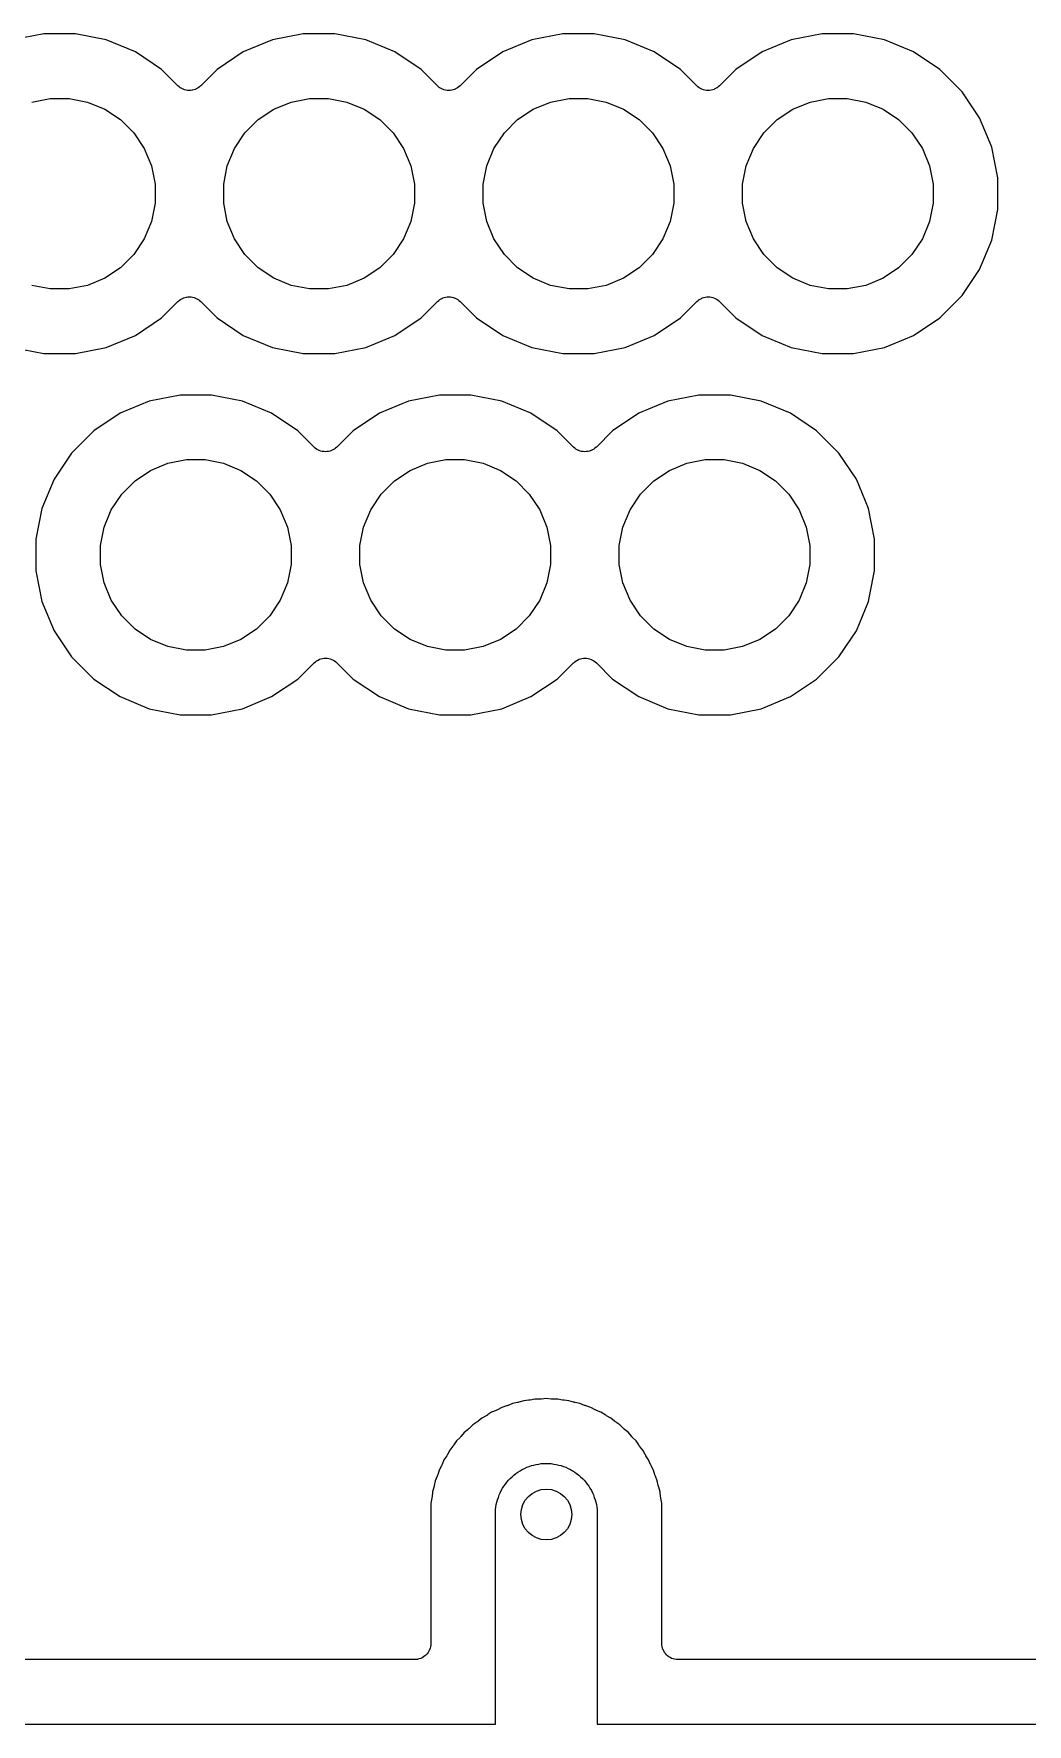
# Model space of a CAD drawing. Extents: x 1.79 to 9.66, y -5.89 to -1.5.
# Drawn here: x 2.684 to 2.991, y -3.764 to -3.24 of the extents above; entities that cross this region are included whole.
import ezdxf

# ---------------------------------------------------------------- set-up
doc = ezdxf.new("R2010")
doc.units = 0
doc.header["$MEASUREMENT"] = 0
doc.layers.add('BLACK', color=7, linetype='CONTINUOUS')

msp = doc.modelspace()

# ---------------------------------------------------------------- linework, layer by layer
at = {"layer": 'BLACK', "linetype": 'CONTINUOUS'}
for p, q in [((2.68696, -3.24013), (2.6774, -3.24203)), ((2.69672, -3.24013), (2.68696, -3.24013)), ((2.70629, -3.24203), (2.69672, -3.24013)), ((2.76728, -3.24013), (2.75771, -3.24203)), ((2.77704, -3.24013), (2.76728, -3.24013)), ((2.7866, -3.24203), (2.77704, -3.24013)), ((2.84759, -3.24013), (2.83803, -3.24203)), ((2.85735, -3.24013), (2.84759, -3.24013)), ((2.86692, -3.24203), (2.85735, -3.24013)), ((2.92791, -3.24013), (2.91834, -3.24203)), ((2.93767, -3.24013), (2.92791, -3.24013)), ((2.94723, -3.24203), (2.93767, -3.24013)), ((2.7153, -3.24576), (2.70629, -3.24203)), ((2.72341, -3.25118), (2.7153, -3.24576)), ((2.7487, -3.24576), (2.74059, -3.25118)), ((2.75771, -3.24203), (2.7487, -3.24576)), ((2.79562, -3.24576), (2.7866, -3.24203)), ((2.80373, -3.25118), (2.79562, -3.24576)), ((2.82901, -3.24576), (2.8209, -3.25118)), ((2.83803, -3.24203), (2.82901, -3.24576)), ((2.87593, -3.24576), (2.86692, -3.24203)), ((2.88404, -3.25118), (2.87593, -3.24576)), ((2.90933, -3.24576), (2.90122, -3.25118)), ((2.91834, -3.24203), (2.90933, -3.24576)), ((2.95625, -3.24576), (2.94723, -3.24203)), ((2.96436, -3.25118), (2.95625, -3.24576)), ((2.72846, -3.25623), (2.72341, -3.25118)), ((2.74059, -3.25118), (2.73554, -3.25623)), ((2.80878, -3.25623), (2.80373, -3.25118)), ((2.8209, -3.25118), (2.81585, -3.25623)), ((2.88909, -3.25623), (2.88404, -3.25118)), ((2.90122, -3.25118), (2.89617, -3.25623)), ((2.97126, -3.25808), (2.96436, -3.25118)), ((2.72883, -3.25653), (2.72846, -3.25623)), ((2.72919, -3.25683), (2.72883, -3.25653)), ((2.72921, -3.25684), (2.72919, -3.25683)), ((2.72922, -3.25685), (2.72921, -3.25684)), ((2.72963, -3.25707), (2.72922, -3.25685)), ((2.73005, -3.2573), (2.72963, -3.25707)), ((2.73472, -3.25689), (2.7343, -3.25711)), ((2.73474, -3.25688), (2.73472, -3.25689)), ((2.73475, -3.25687), (2.73474, -3.25688)), ((2.73512, -3.25658), (2.73475, -3.25687)), ((2.73549, -3.25628), (2.73512, -3.25658)), ((2.73551, -3.25626), (2.73549, -3.25628)), ((2.73554, -3.25623), (2.73551, -3.25626)), ((2.73551, -3.25626), (2.73551, -3.25626)), ((2.73551, -3.25626), (2.73551, -3.25626)), ((2.80914, -3.25653), (2.80878, -3.25623)), ((2.8095, -3.25683), (2.80914, -3.25653)), ((2.80952, -3.25684), (2.8095, -3.25683)), ((2.80953, -3.25685), (2.80952, -3.25684)), ((2.80995, -3.25707), (2.80953, -3.25685)), ((2.81036, -3.2573), (2.80995, -3.25707)), ((2.81504, -3.25689), (2.81462, -3.25711)), ((2.81505, -3.25688), (2.81504, -3.25689)), ((2.81507, -3.25687), (2.81505, -3.25688)), ((2.81543, -3.25658), (2.81507, -3.25687)), ((2.8158, -3.25628), (2.81543, -3.25658)), ((2.81583, -3.25626), (2.8158, -3.25628)), ((2.81585, -3.25623), (2.81583, -3.25626)), ((2.81583, -3.25626), (2.81583, -3.25626)), ((2.81583, -3.25626), (2.81583, -3.25626)), ((2.88946, -3.25653), (2.88909, -3.25623)), ((2.88982, -3.25683), (2.88946, -3.25653)), ((2.88983, -3.25684), (2.88982, -3.25683)), ((2.88985, -3.25685), (2.88983, -3.25684)), ((2.89026, -3.25707), (2.88985, -3.25685)), ((2.89068, -3.2573), (2.89026, -3.25707)), ((2.89535, -3.25689), (2.89493, -3.25711)), ((2.89537, -3.25688), (2.89535, -3.25689)), ((2.89538, -3.25687), (2.89537, -3.25688)), ((2.89575, -3.25658), (2.89538, -3.25687)), ((2.89612, -3.25628), (2.89575, -3.25658)), ((2.89614, -3.25626), (2.89612, -3.25628)), ((2.89617, -3.25623), (2.89614, -3.25626)), ((2.89614, -3.25626), (2.89614, -3.25626)), ((2.89614, -3.25626), (2.89614, -3.25626)), ((2.68323, -3.26126), (2.68893, -3.26013)), ((2.68893, -3.26013), (2.69475, -3.26013)), ((2.69475, -3.26013), (2.70046, -3.26126)), ((2.70046, -3.26126), (2.70583, -3.26349)), ((2.73006, -3.25731), (2.73005, -3.2573)), ((2.73008, -3.25731), (2.73006, -3.25731)), ((2.73053, -3.25745), (2.73008, -3.25731)), ((2.73098, -3.25759), (2.73053, -3.25745)), ((2.73099, -3.25759), (2.73098, -3.25759)), ((2.73101, -3.2576), (2.73099, -3.25759)), ((2.73148, -3.25765), (2.73101, -3.2576)), ((2.73195, -3.2577), (2.73148, -3.25765)), ((2.73197, -3.2577), (2.73195, -3.2577)), ((2.73198, -3.2577), (2.73197, -3.2577)), ((2.73245, -3.25765), (2.73198, -3.2577)), ((2.73292, -3.25761), (2.73245, -3.25765)), ((2.73294, -3.25761), (2.73292, -3.25761)), ((2.73295, -3.25761), (2.73294, -3.25761)), ((2.7334, -3.25747), (2.73295, -3.25761)), ((2.73386, -3.25734), (2.7334, -3.25747)), ((2.73387, -3.25733), (2.73386, -3.25734)), ((2.73389, -3.25733), (2.73387, -3.25733)), ((2.7343, -3.25711), (2.73389, -3.25733)), ((2.75817, -3.26349), (2.76354, -3.26126)), ((2.76354, -3.26126), (2.76925, -3.26013)), ((2.76925, -3.26013), (2.77507, -3.26013)), ((2.77507, -3.26013), (2.78077, -3.26126)), ((2.78077, -3.26126), (2.78614, -3.26349)), ((2.81038, -3.25731), (2.81036, -3.2573)), ((2.81039, -3.25731), (2.81038, -3.25731)), ((2.81084, -3.25745), (2.81039, -3.25731)), ((2.81129, -3.25759), (2.81084, -3.25745)), ((2.81131, -3.25759), (2.81129, -3.25759)), ((2.81133, -3.2576), (2.81131, -3.25759)), ((2.81179, -3.25765), (2.81133, -3.2576)), ((2.81226, -3.2577), (2.81179, -3.25765)), ((2.81228, -3.2577), (2.81226, -3.2577)), ((2.8123, -3.2577), (2.81228, -3.2577)), ((2.81276, -3.25765), (2.8123, -3.2577)), ((2.81323, -3.25761), (2.81276, -3.25765)), ((2.81325, -3.25761), (2.81323, -3.25761)), ((2.81327, -3.25761), (2.81325, -3.25761)), ((2.81372, -3.25747), (2.81327, -3.25761)), ((2.81417, -3.25734), (2.81372, -3.25747)), ((2.81419, -3.25733), (2.81417, -3.25734)), ((2.8142, -3.25733), (2.81419, -3.25733)), ((2.81462, -3.25711), (2.8142, -3.25733)), ((2.83849, -3.26349), (2.84386, -3.26126)), ((2.84386, -3.26126), (2.84956, -3.26013)), ((2.84956, -3.26013), (2.85538, -3.26013)), ((2.85538, -3.26013), (2.86109, -3.26126)), ((2.86109, -3.26126), (2.86646, -3.26349)), ((2.89069, -3.25731), (2.89068, -3.2573)), ((2.89071, -3.25731), (2.89069, -3.25731)), ((2.89116, -3.25745), (2.89071, -3.25731)), ((2.89161, -3.25759), (2.89116, -3.25745)), ((2.89162, -3.25759), (2.89161, -3.25759)), ((2.89164, -3.2576), (2.89162, -3.25759)), ((2.89211, -3.25765), (2.89164, -3.2576)), ((2.89258, -3.2577), (2.89211, -3.25765)), ((2.8926, -3.2577), (2.89258, -3.2577)), ((2.89261, -3.2577), (2.8926, -3.2577)), ((2.89308, -3.25765), (2.89261, -3.2577)), ((2.89355, -3.25761), (2.89308, -3.25765)), ((2.89357, -3.25761), (2.89355, -3.25761)), ((2.89358, -3.25761), (2.89357, -3.25761)), ((2.89403, -3.25747), (2.89358, -3.25761)), ((2.89449, -3.25734), (2.89403, -3.25747)), ((2.8945, -3.25733), (2.89449, -3.25734)), ((2.89452, -3.25733), (2.8945, -3.25733)), ((2.89493, -3.25711), (2.89452, -3.25733)), ((2.9188, -3.26349), (2.92417, -3.26126)), ((2.92417, -3.26126), (2.92988, -3.26013)), ((2.92988, -3.26013), (2.9357, -3.26013)), ((2.9357, -3.26013), (2.9414, -3.26126)), ((2.9414, -3.26126), (2.94677, -3.26349)), ((2.97668, -3.26619), (2.97126, -3.25808)), ((2.70583, -3.26349), (2.71067, -3.26672)), ((2.71067, -3.26672), (2.71478, -3.27083)), ((2.74922, -3.27083), (2.75333, -3.26672)), ((2.75333, -3.26672), (2.75817, -3.26349)), ((2.78614, -3.26349), (2.79098, -3.26672)), ((2.79098, -3.26672), (2.79509, -3.27083)), ((2.82954, -3.27083), (2.83365, -3.26672)), ((2.83365, -3.26672), (2.83849, -3.26349)), ((2.86646, -3.26349), (2.8713, -3.26672)), ((2.8713, -3.26672), (2.87541, -3.27083)), ((2.90985, -3.27083), (2.91396, -3.26672)), ((2.91396, -3.26672), (2.9188, -3.26349)), ((2.94677, -3.26349), (2.95161, -3.26672)), ((2.95161, -3.26672), (2.95572, -3.27083)), ((2.98041, -3.27521), (2.97668, -3.26619)), ((2.71478, -3.27083), (2.71801, -3.27567)), ((2.74599, -3.27567), (2.74922, -3.27083)), ((2.79509, -3.27083), (2.79832, -3.27567)), ((2.82631, -3.27567), (2.82954, -3.27083)), ((2.87541, -3.27083), (2.87864, -3.27567)), ((2.90662, -3.27567), (2.90985, -3.27083)), ((2.95572, -3.27083), (2.95895, -3.27567)), ((2.71801, -3.27567), (2.72024, -3.28104)), ((2.74376, -3.28104), (2.74599, -3.27567)), ((2.79832, -3.27567), (2.80055, -3.28104)), ((2.82408, -3.28104), (2.82631, -3.27567)), ((2.87864, -3.27567), (2.88087, -3.28104)), ((2.90439, -3.28104), (2.90662, -3.27567)), ((2.95895, -3.27567), (2.96118, -3.28104)), ((2.98231, -3.28478), (2.98041, -3.27521)), ((2.72024, -3.28104), (2.72137, -3.28675)), ((2.74263, -3.28675), (2.74376, -3.28104)), ((2.80055, -3.28104), (2.80169, -3.28675)), ((2.82294, -3.28675), (2.82408, -3.28104)), ((2.88087, -3.28104), (2.882, -3.28675)), ((2.90326, -3.28675), (2.90439, -3.28104)), ((2.96118, -3.28104), (2.96231, -3.28675)), ((2.72137, -3.28675), (2.72137, -3.29256)), ((2.74263, -3.29256), (2.74263, -3.28675)), ((2.80169, -3.28675), (2.80169, -3.29256)), ((2.82294, -3.29256), (2.82294, -3.28675)), ((2.882, -3.28675), (2.882, -3.29256)), ((2.90326, -3.29256), (2.90326, -3.28675)), ((2.96231, -3.28675), (2.96231, -3.29256)), ((2.98231, -3.29453), (2.98231, -3.28478)), ((2.72137, -3.29256), (2.72024, -3.29827)), ((2.74376, -3.29827), (2.74263, -3.29256)), ((2.80169, -3.29256), (2.80055, -3.29827)), ((2.82408, -3.29827), (2.82294, -3.29256)), ((2.882, -3.29256), (2.88087, -3.29827)), ((2.90439, -3.29827), (2.90326, -3.29256)), ((2.96231, -3.29256), (2.96118, -3.29827)), ((2.72024, -3.29827), (2.71801, -3.30364)), ((2.74599, -3.30364), (2.74376, -3.29827)), ((2.80055, -3.29827), (2.79832, -3.30364)), ((2.82631, -3.30364), (2.82408, -3.29827)), ((2.88087, -3.29827), (2.87864, -3.30364)), ((2.90662, -3.30364), (2.90439, -3.29827)), ((2.96118, -3.29827), (2.95895, -3.30364)), ((2.98041, -3.3041), (2.98231, -3.29453)), ((2.71801, -3.30364), (2.71478, -3.30848)), ((2.74922, -3.30848), (2.74599, -3.30364)), ((2.79832, -3.30364), (2.79509, -3.30848)), ((2.82954, -3.30848), (2.82631, -3.30364)), ((2.87864, -3.30364), (2.87541, -3.30848)), ((2.90985, -3.30848), (2.90662, -3.30364)), ((2.95895, -3.30364), (2.95572, -3.30848)), ((2.97668, -3.31311), (2.98041, -3.3041)), ((2.71478, -3.30848), (2.71067, -3.31259)), ((2.75333, -3.31259), (2.74922, -3.30848)), ((2.79509, -3.30848), (2.79098, -3.31259)), ((2.83365, -3.31259), (2.82954, -3.30848)), ((2.87541, -3.30848), (2.8713, -3.31259)), ((2.91396, -3.31259), (2.90985, -3.30848)), ((2.95572, -3.30848), (2.95161, -3.31259)), ((2.71067, -3.31259), (2.70583, -3.31582)), ((2.75817, -3.31582), (2.75333, -3.31259)), ((2.79098, -3.31259), (2.78614, -3.31582)), ((2.83849, -3.31582), (2.83365, -3.31259)), ((2.8713, -3.31259), (2.86646, -3.31582)), ((2.9188, -3.31582), (2.91396, -3.31259)), ((2.95161, -3.31259), (2.94677, -3.31582)), ((2.97126, -3.32123), (2.97668, -3.31311)), ((2.68893, -3.31918), (2.68323, -3.31805)), ((2.69475, -3.31918), (2.68893, -3.31918)), ((2.70046, -3.31805), (2.69475, -3.31918)), ((2.70583, -3.31582), (2.70046, -3.31805)), ((2.76354, -3.31805), (2.75817, -3.31582)), ((2.76925, -3.31918), (2.76354, -3.31805)), ((2.77507, -3.31918), (2.76925, -3.31918)), ((2.78077, -3.31805), (2.77507, -3.31918)), ((2.78614, -3.31582), (2.78077, -3.31805)), ((2.84386, -3.31805), (2.83849, -3.31582)), ((2.84956, -3.31918), (2.84386, -3.31805)), ((2.85538, -3.31918), (2.84956, -3.31918)), ((2.86109, -3.31805), (2.85538, -3.31918)), ((2.86646, -3.31582), (2.86109, -3.31805)), ((2.92417, -3.31805), (2.9188, -3.31582)), ((2.92988, -3.31918), (2.92417, -3.31805)), ((2.9357, -3.31918), (2.92988, -3.31918)), ((2.9414, -3.31805), (2.9357, -3.31918)), ((2.94677, -3.31582), (2.9414, -3.31805)), ((2.72341, -3.32812), (2.72846, -3.32307)), ((2.72846, -3.32307), (2.72849, -3.32305)), ((2.72849, -3.32305), (2.72851, -3.32303)), ((2.72849, -3.32305), (2.72849, -3.32305)), ((2.72849, -3.32305), (2.72849, -3.32305)), ((2.72851, -3.32303), (2.72888, -3.32273)), ((2.72888, -3.32273), (2.72925, -3.32244)), ((2.72925, -3.32244), (2.72926, -3.32243)), ((2.72926, -3.32243), (2.72928, -3.32242)), ((2.72928, -3.32242), (2.72969, -3.3222)), ((2.72969, -3.3222), (2.73011, -3.32198)), ((2.73011, -3.32198), (2.73013, -3.32198)), ((2.73013, -3.32198), (2.73014, -3.32197)), ((2.73014, -3.32197), (2.73059, -3.32184)), ((2.73059, -3.32184), (2.73105, -3.3217)), ((2.73105, -3.3217), (2.73106, -3.3217)), ((2.73106, -3.3217), (2.73108, -3.3217)), ((2.73108, -3.3217), (2.73155, -3.32165)), ((2.73155, -3.32165), (2.73202, -3.32161)), ((2.73202, -3.32161), (2.73203, -3.32161)), ((2.73203, -3.32161), (2.73205, -3.32161)), ((2.73205, -3.32161), (2.73252, -3.32166)), ((2.73252, -3.32166), (2.73299, -3.32171)), ((2.73299, -3.32171), (2.73301, -3.32171)), ((2.73301, -3.32171), (2.73302, -3.32172)), ((2.73302, -3.32172), (2.73347, -3.32186)), ((2.73347, -3.32186), (2.73392, -3.32199)), ((2.73392, -3.32199), (2.73394, -3.322)), ((2.73394, -3.322), (2.73395, -3.32201)), ((2.73395, -3.32201), (2.73436, -3.32223)), ((2.73436, -3.32223), (2.73478, -3.32245)), ((2.73478, -3.32245), (2.7348, -3.32247)), ((2.7348, -3.32247), (2.73481, -3.32247)), ((2.73481, -3.32247), (2.73517, -3.32277)), ((2.73517, -3.32277), (2.73554, -3.32307)), ((2.73554, -3.32307), (2.74059, -3.32812)), ((2.80373, -3.32812), (2.80878, -3.32307)), ((2.80878, -3.32307), (2.8088, -3.32305)), ((2.8088, -3.32305), (2.8088, -3.32305)), ((2.8088, -3.32305), (2.80881, -3.32305)), ((2.80881, -3.32305), (2.80883, -3.32303)), ((2.80883, -3.32303), (2.8092, -3.32273)), ((2.8092, -3.32273), (2.80956, -3.32244)), ((2.80956, -3.32244), (2.80958, -3.32243)), ((2.80958, -3.32243), (2.80959, -3.32242)), ((2.80959, -3.32242), (2.81001, -3.3222)), ((2.81001, -3.3222), (2.81043, -3.32198)), ((2.81043, -3.32198), (2.81044, -3.32198)), ((2.81044, -3.32198), (2.81046, -3.32197)), ((2.81046, -3.32197), (2.81091, -3.32184)), ((2.81091, -3.32184), (2.81136, -3.3217)), ((2.81136, -3.3217), (2.81138, -3.3217)), ((2.81138, -3.3217), (2.8114, -3.3217)), ((2.8114, -3.3217), (2.81186, -3.32165)), ((2.81186, -3.32165), (2.81233, -3.32161)), ((2.81233, -3.32161), (2.81235, -3.32161)), ((2.81235, -3.32161), (2.81237, -3.32161)), ((2.81237, -3.32161), (2.81283, -3.32166)), ((2.81283, -3.32166), (2.8133, -3.32171)), ((2.8133, -3.32171), (2.81332, -3.32171)), ((2.81332, -3.32171), (2.81334, -3.32172)), ((2.81334, -3.32172), (2.81379, -3.32186)), ((2.81379, -3.32186), (2.81424, -3.32199)), ((2.81424, -3.32199), (2.81425, -3.322)), ((2.81425, -3.322), (2.81427, -3.32201)), ((2.81427, -3.32201), (2.81468, -3.32223)), ((2.81468, -3.32223), (2.8151, -3.32245)), ((2.8151, -3.32245), (2.81511, -3.32247)), ((2.81511, -3.32247), (2.81513, -3.32247)), ((2.81513, -3.32247), (2.81548, -3.32277)), ((2.81548, -3.32277), (2.81585, -3.32307)), ((2.81585, -3.32307), (2.8209, -3.32812)), ((2.88404, -3.32812), (2.88909, -3.32307)), ((2.88909, -3.32307), (2.88912, -3.32305)), ((2.88912, -3.32305), (2.88914, -3.32303)), ((2.88912, -3.32305), (2.88912, -3.32305)), ((2.88912, -3.32305), (2.88912, -3.32305)), ((2.88914, -3.32303), (2.88951, -3.32273)), ((2.88951, -3.32273), (2.88988, -3.32244)), ((2.88988, -3.32244), (2.88989, -3.32243)), ((2.88989, -3.32243), (2.88991, -3.32242)), ((2.88991, -3.32242), (2.89032, -3.3222)), ((2.89032, -3.3222), (2.89074, -3.32198)), ((2.89074, -3.32198), (2.89076, -3.32198)), ((2.89076, -3.32198), (2.89077, -3.32197)), ((2.89077, -3.32197), (2.89122, -3.32184)), ((2.89122, -3.32184), (2.89168, -3.3217)), ((2.89168, -3.3217), (2.89169, -3.3217)), ((2.89169, -3.3217), (2.89171, -3.3217)), ((2.89171, -3.3217), (2.89218, -3.32165)), ((2.89218, -3.32165), (2.89265, -3.32161)), ((2.89265, -3.32161), (2.89266, -3.32161)), ((2.89266, -3.32161), (2.89268, -3.32161)), ((2.89268, -3.32161), (2.89315, -3.32166)), ((2.89315, -3.32166), (2.89362, -3.32171)), ((2.89362, -3.32171), (2.89364, -3.32171)), ((2.89364, -3.32171), (2.89365, -3.32172)), ((2.89365, -3.32172), (2.8941, -3.32186)), ((2.8941, -3.32186), (2.89455, -3.32199)), ((2.89455, -3.32199), (2.89457, -3.322)), ((2.89457, -3.322), (2.89458, -3.32201)), ((2.89458, -3.32201), (2.89499, -3.32223)), ((2.89499, -3.32223), (2.89541, -3.32245)), ((2.89541, -3.32245), (2.89543, -3.32247)), ((2.89543, -3.32247), (2.89544, -3.32247)), ((2.89544, -3.32247), (2.8958, -3.32277)), ((2.8958, -3.32277), (2.89617, -3.32307)), ((2.89617, -3.32307), (2.90122, -3.32812)), ((2.96436, -3.32812), (2.97126, -3.32123)), ((2.7153, -3.33354), (2.72341, -3.32812)), ((2.74059, -3.32812), (2.7487, -3.33354)), ((2.79562, -3.33354), (2.80373, -3.32812)), ((2.8209, -3.32812), (2.82901, -3.33354)), ((2.87593, -3.33354), (2.88404, -3.32812)), ((2.90122, -3.32812), (2.90933, -3.33354)), ((2.95625, -3.33354), (2.96436, -3.32812)), ((2.70629, -3.33728), (2.7153, -3.33354)), ((2.7487, -3.33354), (2.75771, -3.33728)), ((2.7866, -3.33728), (2.79562, -3.33354)), ((2.82901, -3.33354), (2.83803, -3.33728)), ((2.86692, -3.33728), (2.87593, -3.33354)), ((2.90933, -3.33354), (2.91834, -3.33728)), ((2.94723, -3.33728), (2.95625, -3.33354)), ((2.6774, -3.33728), (2.68696, -3.33918)), ((2.68696, -3.33918), (2.69672, -3.33918)), ((2.69672, -3.33918), (2.70629, -3.33728)), ((2.75771, -3.33728), (2.76728, -3.33918)), ((2.76728, -3.33918), (2.77704, -3.33918)), ((2.77704, -3.33918), (2.7866, -3.33728)), ((2.83803, -3.33728), (2.84759, -3.33918)), ((2.84759, -3.33918), (2.85735, -3.33918)), ((2.85735, -3.33918), (2.86692, -3.33728)), ((2.91834, -3.33728), (2.92791, -3.33918)), ((2.92791, -3.33918), (2.93767, -3.33918)), ((2.93767, -3.33918), (2.94723, -3.33728)), ((2.71955, -3.35395), (2.71054, -3.35768)), ((2.72912, -3.35205), (2.71955, -3.35395)), ((2.73888, -3.35205), (2.72912, -3.35205)), ((2.74845, -3.35395), (2.73888, -3.35205)), ((2.75746, -3.35768), (2.74845, -3.35395)), ((2.79987, -3.35395), (2.79085, -3.35768)), ((2.80944, -3.35205), (2.79987, -3.35395)), ((2.81919, -3.35205), (2.80944, -3.35205)), ((2.82876, -3.35395), (2.81919, -3.35205)), ((2.83777, -3.35768), (2.82876, -3.35395)), ((2.88018, -3.35395), (2.87117, -3.35768)), ((2.88975, -3.35205), (2.88018, -3.35395)), ((2.89951, -3.35205), (2.88975, -3.35205)), ((2.90908, -3.35395), (2.89951, -3.35205)), ((2.91809, -3.35768), (2.90908, -3.35395)), ((2.71054, -3.35768), (2.70243, -3.3631)), ((2.76557, -3.3631), (2.75746, -3.35768)), ((2.79085, -3.35768), (2.78274, -3.3631)), ((2.84589, -3.3631), (2.83777, -3.35768)), ((2.87117, -3.35768), (2.86306, -3.3631)), ((2.9262, -3.3631), (2.91809, -3.35768)), ((2.70243, -3.3631), (2.69553, -3.37)), ((2.77062, -3.36815), (2.76557, -3.3631)), ((2.78274, -3.3631), (2.77769, -3.36815)), ((2.85094, -3.36815), (2.84589, -3.3631)), ((2.86306, -3.3631), (2.85801, -3.36815)), ((2.9331, -3.37), (2.9262, -3.3631)), ((2.69553, -3.37), (2.69011, -3.37811)), ((2.72539, -3.37318), (2.73109, -3.37205)), ((2.73109, -3.37205), (2.73691, -3.37205)), ((2.73691, -3.37205), (2.74261, -3.37318)), ((2.77098, -3.36845), (2.77062, -3.36815)), ((2.77135, -3.36875), (2.77098, -3.36845)), ((2.77136, -3.36876), (2.77135, -3.36875)), ((2.77138, -3.36877), (2.77136, -3.36876)), ((2.77179, -3.369), (2.77138, -3.36877)), ((2.7722, -3.36922), (2.77179, -3.369)), ((2.77222, -3.36923), (2.7722, -3.36922)), ((2.77224, -3.36923), (2.77222, -3.36923)), ((2.77268, -3.36937), (2.77224, -3.36923)), ((2.77313, -3.36951), (2.77268, -3.36937)), ((2.77315, -3.36951), (2.77313, -3.36951)), ((2.77317, -3.36952), (2.77315, -3.36951)), ((2.77364, -3.36957), (2.77317, -3.36952)), ((2.77411, -3.36962), (2.77364, -3.36957)), ((2.77412, -3.36962), (2.77411, -3.36962)), ((2.77414, -3.36962), (2.77412, -3.36962)), ((2.77461, -3.36957), (2.77414, -3.36962)), ((2.77508, -3.36953), (2.77461, -3.36957)), ((2.77509, -3.36953), (2.77508, -3.36953)), ((2.77511, -3.36953), (2.77509, -3.36953)), ((2.77556, -3.36939), (2.77511, -3.36953)), ((2.77601, -3.36926), (2.77556, -3.36939)), ((2.77603, -3.36925), (2.77601, -3.36926)), ((2.77605, -3.36925), (2.77603, -3.36925)), ((2.77646, -3.36903), (2.77605, -3.36925)), ((2.77688, -3.36881), (2.77646, -3.36903)), ((2.77689, -3.3688), (2.77688, -3.36881)), ((2.77691, -3.36879), (2.77689, -3.3688)), ((2.77727, -3.3685), (2.77691, -3.36879)), ((2.77764, -3.3682), (2.77727, -3.3685)), ((2.77767, -3.36818), (2.77764, -3.3682)), ((2.77769, -3.36815), (2.77767, -3.36818)), ((2.77767, -3.36818), (2.77767, -3.36818)), ((2.77767, -3.36818), (2.77767, -3.36818)), ((2.8057, -3.37318), (2.81141, -3.37205)), ((2.81141, -3.37205), (2.81722, -3.37205)), ((2.81722, -3.37205), (2.82293, -3.37318)), ((2.8513, -3.36845), (2.85094, -3.36815)), ((2.85166, -3.36875), (2.8513, -3.36845)), ((2.85168, -3.36876), (2.85166, -3.36875)), ((2.85169, -3.36877), (2.85168, -3.36876)), ((2.8521, -3.369), (2.85169, -3.36877)), ((2.85252, -3.36922), (2.8521, -3.369)), ((2.85254, -3.36923), (2.85252, -3.36922)), ((2.85255, -3.36923), (2.85254, -3.36923)), ((2.853, -3.36937), (2.85255, -3.36923)), ((2.85345, -3.36951), (2.853, -3.36937)), ((2.85347, -3.36951), (2.85345, -3.36951)), ((2.85348, -3.36952), (2.85347, -3.36951)), ((2.85395, -3.36957), (2.85348, -3.36952)), ((2.85442, -3.36962), (2.85395, -3.36957)), ((2.85444, -3.36962), (2.85442, -3.36962)), ((2.85445, -3.36962), (2.85444, -3.36962)), ((2.85492, -3.36957), (2.85445, -3.36962)), ((2.85539, -3.36953), (2.85492, -3.36957)), ((2.85541, -3.36953), (2.85539, -3.36953)), ((2.85543, -3.36953), (2.85541, -3.36953)), ((2.85587, -3.36939), (2.85543, -3.36953)), ((2.85633, -3.36926), (2.85587, -3.36939)), ((2.85634, -3.36925), (2.85633, -3.36926)), ((2.85636, -3.36925), (2.85634, -3.36925)), ((2.85678, -3.36903), (2.85636, -3.36925)), ((2.8572, -3.36881), (2.85678, -3.36903)), ((2.85721, -3.3688), (2.8572, -3.36881)), ((2.85722, -3.36879), (2.85721, -3.3688)), ((2.85759, -3.3685), (2.85722, -3.36879)), ((2.85796, -3.3682), (2.85759, -3.3685)), ((2.85798, -3.36818), (2.85796, -3.3682)), ((2.85801, -3.36815), (2.85798, -3.36818)), ((2.85798, -3.36818), (2.85798, -3.36818)), ((2.85798, -3.36818), (2.85798, -3.36818)), ((2.88602, -3.37318), (2.89172, -3.37205)), ((2.89172, -3.37205), (2.89754, -3.37205)), ((2.89754, -3.37205), (2.90324, -3.37318)), ((2.93852, -3.37811), (2.9331, -3.37)), ((2.71518, -3.37864), (2.72001, -3.37541)), ((2.72001, -3.37541), (2.72539, -3.37318)), ((2.74261, -3.37318), (2.74799, -3.37541)), ((2.74799, -3.37541), (2.75282, -3.37864)), ((2.79549, -3.37864), (2.80033, -3.37541)), ((2.80033, -3.37541), (2.8057, -3.37318)), ((2.82293, -3.37318), (2.8283, -3.37541)), ((2.8283, -3.37541), (2.83314, -3.37864)), ((2.87581, -3.37864), (2.88064, -3.37541)), ((2.88064, -3.37541), (2.88602, -3.37318)), ((2.90324, -3.37318), (2.90862, -3.37541)), ((2.90862, -3.37541), (2.91345, -3.37864)), ((2.69011, -3.37811), (2.68638, -3.38713)), ((2.70783, -3.38759), (2.71106, -3.38275)), ((2.71106, -3.38275), (2.71518, -3.37864)), ((2.75282, -3.37864), (2.75694, -3.38275)), ((2.75694, -3.38275), (2.76017, -3.38759)), ((2.78815, -3.38759), (2.79138, -3.38275)), ((2.79138, -3.38275), (2.79549, -3.37864)), ((2.83314, -3.37864), (2.83725, -3.38275)), ((2.83725, -3.38275), (2.84048, -3.38759)), ((2.86846, -3.38759), (2.87169, -3.38275)), ((2.87169, -3.38275), (2.87581, -3.37864)), ((2.91345, -3.37864), (2.91757, -3.38275)), ((2.91757, -3.38275), (2.9208, -3.38759)), ((2.94225, -3.38713), (2.93852, -3.37811)), ((2.68638, -3.38713), (2.68447, -3.3967)), ((2.70561, -3.39296), (2.70783, -3.38759)), ((2.76017, -3.38759), (2.76239, -3.39296)), ((2.78592, -3.39296), (2.78815, -3.38759)), ((2.84048, -3.38759), (2.84271, -3.39296)), ((2.86624, -3.39296), (2.86846, -3.38759)), ((2.9208, -3.38759), (2.92302, -3.39296)), ((2.94416, -3.3967), (2.94225, -3.38713)), ((2.70447, -3.39867), (2.70561, -3.39296)), ((2.76239, -3.39296), (2.76353, -3.39867)), ((2.78479, -3.39867), (2.78592, -3.39296)), ((2.84271, -3.39296), (2.84384, -3.39867)), ((2.8651, -3.39867), (2.86624, -3.39296)), ((2.92302, -3.39296), (2.92416, -3.39867)), ((2.68447, -3.3967), (2.68447, -3.40645)), ((2.94416, -3.40645), (2.94416, -3.3967)), ((2.70447, -3.40448), (2.70447, -3.39867)), ((2.76353, -3.39867), (2.76353, -3.40448)), ((2.78479, -3.40448), (2.78479, -3.39867)), ((2.84384, -3.39867), (2.84384, -3.40448)), ((2.8651, -3.40448), (2.8651, -3.39867)), ((2.92416, -3.39867), (2.92416, -3.40448)), ((2.68447, -3.40645), (2.68638, -3.41602)), ((2.70561, -3.41019), (2.70447, -3.40448)), ((2.76353, -3.40448), (2.76239, -3.41019)), ((2.78592, -3.41019), (2.78479, -3.40448)), ((2.84384, -3.40448), (2.84271, -3.41019)), ((2.86624, -3.41019), (2.8651, -3.40448)), ((2.92416, -3.40448), (2.92302, -3.41019)), ((2.94269, -3.41384), (2.94416, -3.40645)), ((2.70783, -3.41556), (2.70561, -3.41019)), ((2.76239, -3.41019), (2.76017, -3.41556)), ((2.78815, -3.41556), (2.78592, -3.41019)), ((2.84271, -3.41019), (2.84048, -3.41556)), ((2.86846, -3.41556), (2.86624, -3.41019)), ((2.92302, -3.41019), (2.9208, -3.41556)), ((2.94225, -3.41602), (2.94269, -3.41384)), ((2.94269, -3.41384), (2.94269, -3.41384)), ((2.68638, -3.41602), (2.69011, -3.42503)), ((2.71106, -3.4204), (2.70783, -3.41556)), ((2.76017, -3.41556), (2.75694, -3.4204)), ((2.79138, -3.4204), (2.78815, -3.41556)), ((2.84048, -3.41556), (2.83725, -3.4204)), ((2.87169, -3.4204), (2.86846, -3.41556)), ((2.9208, -3.41556), (2.91757, -3.4204)), ((2.93852, -3.42503), (2.94225, -3.41602)), ((2.71518, -3.42451), (2.71106, -3.4204)), ((2.72001, -3.42774), (2.71518, -3.42451)), ((2.75282, -3.42451), (2.74799, -3.42774)), ((2.75694, -3.4204), (2.75282, -3.42451)), ((2.79549, -3.42451), (2.79138, -3.4204)), ((2.80033, -3.42774), (2.79549, -3.42451)), ((2.83314, -3.42451), (2.8283, -3.42774)), ((2.83725, -3.4204), (2.83314, -3.42451)), ((2.87581, -3.42451), (2.87169, -3.4204)), ((2.88064, -3.42774), (2.87581, -3.42451)), ((2.91345, -3.42451), (2.90862, -3.42774)), ((2.91757, -3.4204), (2.91345, -3.42451)), ((2.69011, -3.42503), (2.69553, -3.43315)), ((2.72539, -3.42997), (2.72001, -3.42774)), ((2.74799, -3.42774), (2.74261, -3.42997)), ((2.8057, -3.42997), (2.80033, -3.42774)), ((2.8283, -3.42774), (2.82293, -3.42997)), ((2.88602, -3.42997), (2.88064, -3.42774)), ((2.90862, -3.42774), (2.90324, -3.42997)), ((2.9331, -3.43315), (2.93852, -3.42503)), ((2.69553, -3.43315), (2.70243, -3.44005)), ((2.73109, -3.4311), (2.72539, -3.42997)), ((2.73691, -3.4311), (2.73109, -3.4311)), ((2.74261, -3.42997), (2.73691, -3.4311)), ((2.76557, -3.44005), (2.77062, -3.435)), ((2.77062, -3.435), (2.77065, -3.43497)), ((2.77065, -3.43497), (2.77067, -3.43495)), ((2.77065, -3.43497), (2.77065, -3.43497)), ((2.77065, -3.43497), (2.77065, -3.43497)), ((2.77067, -3.43495), (2.77104, -3.43465)), ((2.77104, -3.43465), (2.77141, -3.43436)), ((2.77141, -3.43436), (2.77142, -3.43435)), ((2.77142, -3.43435), (2.77143, -3.43434)), ((2.77143, -3.43434), (2.77185, -3.43412)), ((2.77185, -3.43412), (2.77227, -3.4339)), ((2.77227, -3.4339), (2.77229, -3.4339)), ((2.77229, -3.4339), (2.7723, -3.43389)), ((2.7723, -3.43389), (2.77275, -3.43376)), ((2.77275, -3.43376), (2.7732, -3.43362)), ((2.7732, -3.43362), (2.77322, -3.43362)), ((2.77322, -3.43362), (2.77324, -3.43362)), ((2.77324, -3.43362), (2.77371, -3.43358)), ((2.77371, -3.43358), (2.77417, -3.43353)), ((2.77417, -3.43353), (2.77419, -3.43353)), ((2.77419, -3.43353), (2.77421, -3.43353)), ((2.77421, -3.43353), (2.77468, -3.43358)), ((2.77468, -3.43358), (2.77515, -3.43363)), ((2.77515, -3.43363), (2.77516, -3.43363)), ((2.77516, -3.43363), (2.77518, -3.43364)), ((2.77518, -3.43364), (2.77563, -3.43378)), ((2.77563, -3.43378), (2.77608, -3.43391)), ((2.77608, -3.43391), (2.77609, -3.43392)), ((2.77609, -3.43392), (2.77611, -3.43393)), ((2.77611, -3.43393), (2.77652, -3.43415)), ((2.77652, -3.43415), (2.77694, -3.43438)), ((2.77694, -3.43438), (2.77695, -3.43439)), ((2.77695, -3.43439), (2.77697, -3.4344)), ((2.77697, -3.4344), (2.77732, -3.43469)), ((2.77732, -3.43469), (2.77769, -3.435)), ((2.77769, -3.435), (2.78274, -3.44005)), ((2.81141, -3.4311), (2.8057, -3.42997)), ((2.81722, -3.4311), (2.81141, -3.4311)), ((2.82293, -3.42997), (2.81722, -3.4311)), ((2.84589, -3.44005), (2.85094, -3.435)), ((2.85094, -3.435), (2.85096, -3.43497)), ((2.85096, -3.43497), (2.85099, -3.43495)), ((2.85096, -3.43497), (2.85096, -3.43497)), ((2.85096, -3.43497), (2.85096, -3.43497)), ((2.85099, -3.43495), (2.85135, -3.43465)), ((2.85135, -3.43465), (2.85172, -3.43436)), ((2.85172, -3.43436), (2.85174, -3.43435)), ((2.85174, -3.43435), (2.85175, -3.43434)), ((2.85175, -3.43434), (2.85217, -3.43412)), ((2.85217, -3.43412), (2.85258, -3.4339)), ((2.85258, -3.4339), (2.8526, -3.4339)), ((2.8526, -3.4339), (2.85262, -3.43389)), ((2.85262, -3.43389), (2.85307, -3.43376)), ((2.85307, -3.43376), (2.85352, -3.43362)), ((2.85352, -3.43362), (2.85354, -3.43362)), ((2.85354, -3.43362), (2.85355, -3.43362)), ((2.85355, -3.43362), (2.85402, -3.43358)), ((2.85402, -3.43358), (2.85449, -3.43353)), ((2.85449, -3.43353), (2.85451, -3.43353)), ((2.85451, -3.43353), (2.85452, -3.43353)), ((2.85452, -3.43353), (2.85499, -3.43358)), ((2.85499, -3.43358), (2.85546, -3.43363)), ((2.85546, -3.43363), (2.85548, -3.43363)), ((2.85548, -3.43363), (2.85549, -3.43364)), ((2.85549, -3.43364), (2.85594, -3.43378)), ((2.85594, -3.43378), (2.85639, -3.43391)), ((2.85639, -3.43391), (2.85641, -3.43392)), ((2.85641, -3.43392), (2.85643, -3.43393)), ((2.85643, -3.43393), (2.85684, -3.43415)), ((2.85684, -3.43415), (2.85725, -3.43438)), ((2.85725, -3.43438), (2.85727, -3.43439)), ((2.85727, -3.43439), (2.85728, -3.4344)), ((2.85728, -3.4344), (2.85764, -3.43469)), ((2.85764, -3.43469), (2.85801, -3.435)), ((2.85801, -3.435), (2.86306, -3.44005)), ((2.89172, -3.4311), (2.88602, -3.42997)), ((2.89754, -3.4311), (2.89172, -3.4311)), ((2.90324, -3.42997), (2.89754, -3.4311)), ((2.9262, -3.44005), (2.9331, -3.43315)), ((2.70243, -3.44005), (2.71054, -3.44547)), ((2.75746, -3.44547), (2.76557, -3.44005)), ((2.78274, -3.44005), (2.79085, -3.44547)), ((2.83777, -3.44547), (2.84589, -3.44005)), ((2.86306, -3.44005), (2.87117, -3.44547)), ((2.91809, -3.44547), (2.9262, -3.44005)), ((2.71054, -3.44547), (2.71955, -3.4492)), ((2.74845, -3.4492), (2.75746, -3.44547)), ((2.79085, -3.44547), (2.79987, -3.4492)), ((2.82876, -3.4492), (2.83777, -3.44547)), ((2.87117, -3.44547), (2.88018, -3.4492)), ((2.90908, -3.4492), (2.91809, -3.44547)), ((2.71955, -3.4492), (2.72912, -3.4511)), ((2.73888, -3.4511), (2.74845, -3.4492)), ((2.79987, -3.4492), (2.80944, -3.4511)), ((2.81919, -3.4511), (2.82876, -3.4492)), ((2.88018, -3.4492), (2.88975, -3.4511)), ((2.89951, -3.4511), (2.90908, -3.4492)), ((2.72912, -3.4511), (2.73888, -3.4511)), ((2.80944, -3.4511), (2.81919, -3.4511)), ((2.88975, -3.4511), (2.89951, -3.4511)), ((2.83023, -3.66519), (2.82877, -3.66563)), ((2.83042, -3.66511), (2.83023, -3.66519)), ((2.83062, -3.66505), (2.83042, -3.66511)), ((2.83069, -3.66503), (2.83062, -3.66505)), ((2.83209, -3.66444), (2.83069, -3.66503)), ((2.83358, -3.66415), (2.83209, -3.66444)), ((2.83378, -3.66409), (2.83358, -3.66415)), ((2.83399, -3.66405), (2.83378, -3.66409)), ((2.83406, -3.66403), (2.83399, -3.66405)), ((2.83551, -3.66359), (2.83406, -3.66403)), ((2.83702, -3.66344), (2.83551, -3.66359)), ((2.83723, -3.6634), (2.83702, -3.66344)), ((2.83744, -3.66338), (2.83723, -3.6634)), ((2.83751, -3.66337), (2.83744, -3.66338)), ((2.839, -3.66307), (2.83751, -3.66337)), ((2.84052, -3.66307), (2.839, -3.66307)), ((2.84073, -3.66305), (2.84052, -3.66307)), ((2.84094, -3.66305), (2.84073, -3.66305)), ((2.84101, -3.66305), (2.84094, -3.66305)), ((2.84252, -3.6629), (2.84101, -3.66305)), ((2.84403, -3.66305), (2.84252, -3.6629)), ((2.84424, -3.66305), (2.84403, -3.66305)), ((2.84445, -3.66307), (2.84424, -3.66305)), ((2.84452, -3.66307), (2.84445, -3.66307)), ((2.84604, -3.66307), (2.84452, -3.66307)), ((2.84753, -3.66337), (2.84604, -3.66307)), ((2.84774, -3.66339), (2.84753, -3.66337)), ((2.84795, -3.66343), (2.84774, -3.66339)), ((2.84802, -3.66344), (2.84795, -3.66343)), ((2.84953, -3.66359), (2.84802, -3.66344)), ((2.85098, -3.66403), (2.84953, -3.66359)), ((2.85119, -3.66407), (2.85098, -3.66403)), ((2.85139, -3.66413), (2.85119, -3.66407)), ((2.85146, -3.66415), (2.85139, -3.66413)), ((2.85295, -3.66444), (2.85146, -3.66415)), ((2.85435, -3.66503), (2.85295, -3.66444)), ((2.85455, -3.66509), (2.85435, -3.66503)), ((2.85475, -3.66517), (2.85455, -3.66509)), ((2.85481, -3.66519), (2.85475, -3.66517)), ((2.85627, -3.66563), (2.85481, -3.66519)), ((2.82099, -3.67021), (2.81973, -3.67105)), ((2.82116, -3.67007), (2.82099, -3.67021)), ((2.82133, -3.66996), (2.82116, -3.67007)), ((2.82139, -3.66992), (2.82133, -3.66996)), ((2.82256, -3.66895), (2.82139, -3.66992)), ((2.8239, -3.66824), (2.82256, -3.66895)), ((2.82408, -3.66812), (2.8239, -3.66824)), ((2.82427, -3.66802), (2.82408, -3.66812)), ((2.82432, -3.66798), (2.82427, -3.66802)), ((2.82559, -3.66714), (2.82432, -3.66798)), ((2.82699, -3.66656), (2.82559, -3.66714)), ((2.82718, -3.66646), (2.82699, -3.66656)), ((2.82737, -3.66638), (2.82718, -3.66646)), ((2.82743, -3.66635), (2.82737, -3.66638)), ((2.82877, -3.66563), (2.82743, -3.66635)), ((2.85761, -3.66635), (2.85627, -3.66563)), ((2.8578, -3.66643), (2.85761, -3.66635)), ((2.85798, -3.66653), (2.8578, -3.66643)), ((2.85805, -3.66656), (2.85798, -3.66653)), ((2.85945, -3.66714), (2.85805, -3.66656)), ((2.86072, -3.66798), (2.85945, -3.66714)), ((2.8609, -3.66808), (2.86072, -3.66798)), ((2.86108, -3.6682), (2.8609, -3.66808)), ((2.86114, -3.66824), (2.86108, -3.6682)), ((2.86248, -3.66895), (2.86114, -3.66824)), ((2.86365, -3.66992), (2.86248, -3.66895)), ((2.86383, -3.67003), (2.86365, -3.66992)), ((2.86399, -3.67017), (2.86383, -3.67003)), ((2.86404, -3.67021), (2.86399, -3.67017)), ((2.86531, -3.67105), (2.86404, -3.67021)), ((2.81583, -3.67496), (2.81475, -3.67603)), ((2.81596, -3.67479), (2.81583, -3.67496)), ((2.81611, -3.67465), (2.81596, -3.67479)), ((2.81616, -3.67459), (2.81611, -3.67465)), ((2.81712, -3.67342), (2.81616, -3.67459)), ((2.81829, -3.67246), (2.81712, -3.67342)), ((2.81844, -3.67231), (2.81829, -3.67246)), ((2.81861, -3.67217), (2.81844, -3.67231)), ((2.81866, -3.67213), (2.81861, -3.67217)), ((2.81973, -3.67105), (2.81866, -3.67213)), ((2.86638, -3.67213), (2.86531, -3.67105)), ((2.86654, -3.67226), (2.86638, -3.67213)), ((2.86669, -3.67241), (2.86654, -3.67226)), ((2.86675, -3.67246), (2.86669, -3.67241)), ((2.86792, -3.67342), (2.86675, -3.67246)), ((2.86888, -3.67459), (2.86792, -3.67342)), ((2.86903, -3.67474), (2.86888, -3.67459)), ((2.86916, -3.67491), (2.86903, -3.67474)), ((2.86921, -3.67496), (2.86916, -3.67491)), ((2.87029, -3.67603), (2.86921, -3.67496)), ((2.81168, -3.68062), (2.81084, -3.68189)), ((2.81178, -3.68044), (2.81168, -3.68062)), ((2.8119, -3.68026), (2.81178, -3.68044)), ((2.81194, -3.6802), (2.8119, -3.68026)), ((2.81265, -3.67886), (2.81194, -3.6802)), ((2.81362, -3.67769), (2.81265, -3.67886)), ((2.81373, -3.67751), (2.81362, -3.67769)), ((2.81387, -3.67735), (2.81373, -3.67751)), ((2.81391, -3.67729), (2.81387, -3.67735)), ((2.81475, -3.67603), (2.81391, -3.67729)), ((2.87113, -3.67729), (2.87029, -3.67603)), ((2.87126, -3.67746), (2.87113, -3.67729)), ((2.87138, -3.67763), (2.87126, -3.67746)), ((2.87142, -3.67769), (2.87138, -3.67763)), ((2.87239, -3.67886), (2.87142, -3.67769)), ((2.8731, -3.6802), (2.87239, -3.67886)), ((2.87322, -3.68038), (2.8731, -3.6802)), ((2.87332, -3.68056), (2.87322, -3.68038)), ((2.87336, -3.68062), (2.87332, -3.68056)), ((2.8742, -3.68189), (2.87336, -3.68062)), ((2.80933, -3.68507), (2.80889, -3.68653)), ((2.81005, -3.68373), (2.80933, -3.68507)), ((2.81013, -3.68354), (2.81005, -3.68373)), ((2.81023, -3.68335), (2.81013, -3.68354)), ((2.81026, -3.68329), (2.81023, -3.68335)), ((2.81084, -3.68189), (2.81026, -3.68329)), ((2.83248, -3.68659), (2.83313, -3.68615)), ((2.83313, -3.68615), (2.83373, -3.68566)), ((2.83373, -3.68566), (2.83441, -3.6853)), ((2.83441, -3.6853), (2.83506, -3.68486)), ((2.83506, -3.68486), (2.83578, -3.68457)), ((2.83578, -3.68457), (2.83646, -3.6842)), ((2.83646, -3.6842), (2.83721, -3.68397)), ((2.83721, -3.68397), (2.83793, -3.68368)), ((2.83793, -3.68368), (2.83869, -3.68352)), ((2.83869, -3.68352), (2.83943, -3.6833)), ((2.83943, -3.6833), (2.84021, -3.68322)), ((2.84021, -3.68322), (2.84097, -3.68307)), ((2.84097, -3.68307), (2.84175, -3.68307)), ((2.84175, -3.68307), (2.84252, -3.68299)), ((2.84252, -3.68299), (2.84329, -3.68307)), ((2.84329, -3.68307), (2.84407, -3.68307)), ((2.84407, -3.68307), (2.84483, -3.68322)), ((2.84483, -3.68322), (2.84561, -3.6833)), ((2.84561, -3.6833), (2.84635, -3.68352)), ((2.84635, -3.68352), (2.84711, -3.68368)), ((2.84711, -3.68368), (2.84783, -3.68397)), ((2.84783, -3.68397), (2.84858, -3.6842)), ((2.84858, -3.6842), (2.84926, -3.68457)), ((2.84926, -3.68457), (2.84998, -3.68486)), ((2.84998, -3.68486), (2.85063, -3.6853)), ((2.85063, -3.6853), (2.85131, -3.68566)), ((2.85131, -3.68566), (2.85191, -3.68615)), ((2.85191, -3.68615), (2.85256, -3.68659)), ((2.87478, -3.68329), (2.8742, -3.68189)), ((2.87488, -3.68348), (2.87478, -3.68329)), ((2.87496, -3.68367), (2.87488, -3.68348)), ((2.87499, -3.68373), (2.87496, -3.68367)), ((2.87571, -3.68507), (2.87499, -3.68373)), ((2.87615, -3.68653), (2.87571, -3.68507)), ((2.80773, -3.69036), (2.80729, -3.69181)), ((2.80777, -3.69015), (2.80773, -3.69036)), ((2.80783, -3.68995), (2.80777, -3.69015)), ((2.80785, -3.68988), (2.80783, -3.68995)), ((2.80815, -3.68839), (2.80785, -3.68988)), ((2.80873, -3.68699), (2.80815, -3.68839)), ((2.80879, -3.68679), (2.80873, -3.68699)), ((2.80887, -3.68659), (2.80879, -3.68679)), ((2.80889, -3.68653), (2.80887, -3.68659)), ((2.82827, -3.69208), (2.82856, -3.69136)), ((2.82856, -3.69136), (2.829, -3.69071)), ((2.829, -3.69071), (2.82936, -3.69003)), ((2.82936, -3.69003), (2.82986, -3.68943)), ((2.82986, -3.68943), (2.83029, -3.68878)), ((2.83029, -3.68878), (2.83084, -3.68823)), ((2.83084, -3.68823), (2.83133, -3.68763)), ((2.83133, -3.68763), (2.83193, -3.68714)), ((2.83193, -3.68714), (2.83248, -3.68659)), ((2.85256, -3.68659), (2.85311, -3.68714)), ((2.85311, -3.68714), (2.85371, -3.68763)), ((2.85371, -3.68763), (2.8542, -3.68823)), ((2.8542, -3.68823), (2.85475, -3.68878)), ((2.85475, -3.68878), (2.85518, -3.68943)), ((2.85518, -3.68943), (2.85568, -3.69003)), ((2.85568, -3.69003), (2.85604, -3.69071)), ((2.85604, -3.69071), (2.85648, -3.69136)), ((2.85648, -3.69136), (2.85677, -3.69208)), ((2.87623, -3.68672), (2.87615, -3.68653)), ((2.87629, -3.68692), (2.87623, -3.68672)), ((2.87631, -3.68699), (2.87629, -3.68692)), ((2.87689, -3.68839), (2.87631, -3.68699)), ((2.87719, -3.68988), (2.87689, -3.68839)), ((2.87725, -3.69008), (2.87719, -3.68988)), ((2.87729, -3.69029), (2.87725, -3.69008)), ((2.87731, -3.69036), (2.87729, -3.69029)), ((2.87775, -3.69181), (2.87731, -3.69036)), ((2.80707, -3.69381), (2.80677, -3.6953)), ((2.80677, -3.6953), (2.80677, -3.73878)), ((2.80709, -3.6936), (2.80707, -3.69381)), ((2.80713, -3.69339), (2.80709, -3.6936)), ((2.80714, -3.69332), (2.80713, -3.69339)), ((2.80729, -3.69181), (2.80714, -3.69332)), ((2.82677, -3.69727), (2.82692, -3.69651)), ((2.82692, -3.69651), (2.827, -3.69573)), ((2.827, -3.69573), (2.82723, -3.69499)), ((2.82723, -3.69499), (2.82738, -3.69423)), ((2.82738, -3.69423), (2.82767, -3.69351)), ((2.82767, -3.69351), (2.8279, -3.69276)), ((2.8279, -3.69276), (2.82827, -3.69208)), ((2.85677, -3.69208), (2.85714, -3.69276)), ((2.85714, -3.69276), (2.85737, -3.69351)), ((2.85737, -3.69351), (2.85766, -3.69423)), ((2.85766, -3.69423), (2.85781, -3.69499)), ((2.85781, -3.69499), (2.85804, -3.69573)), ((2.85804, -3.69573), (2.85812, -3.69651)), ((2.85812, -3.69651), (2.85827, -3.69727)), ((2.8779, -3.69332), (2.87775, -3.69181)), ((2.87794, -3.69353), (2.8779, -3.69332)), ((2.87796, -3.69374), (2.87794, -3.69353)), ((2.87797, -3.69381), (2.87796, -3.69374)), ((2.87827, -3.6953), (2.87797, -3.69381)), ((2.87827, -3.73878), (2.87827, -3.6953)), ((2.82677, -3.69805), (2.82677, -3.69727)), ((2.82677, -3.72032), (2.82677, -3.69805)), ((2.85827, -3.69727), (2.85827, -3.76378)), ((2.82677, -3.76378), (2.82677, -3.72032)), ((2.82677, -3.72032), (2.82677, -3.72032)), ((2.80677, -3.73885), (2.80672, -3.73932)), ((2.80677, -3.73878), (2.80677, -3.73881)), ((2.80677, -3.73881), (2.80677, -3.73881)), ((2.80677, -3.73881), (2.80677, -3.73882)), ((2.80677, -3.73882), (2.80677, -3.73885)), ((2.87831, -3.73925), (2.87827, -3.73878)), ((2.80177, -3.74378), (2.41925, -3.74378)), ((2.80224, -3.74373), (2.80177, -3.74378)), ((2.80271, -3.74369), (2.80224, -3.74373)), ((2.80273, -3.74369), (2.80271, -3.74369)), ((2.80274, -3.74368), (2.80273, -3.74369)), ((2.80319, -3.74355), (2.80274, -3.74368)), ((2.80364, -3.74342), (2.80319, -3.74355)), ((2.80366, -3.74341), (2.80364, -3.74342)), ((2.80368, -3.7434), (2.80366, -3.74341)), ((2.80409, -3.74318), (2.80368, -3.7434)), ((2.80451, -3.74296), (2.80409, -3.74318)), ((2.80452, -3.74295), (2.80451, -3.74296)), ((2.80454, -3.74294), (2.80452, -3.74295)), ((2.8049, -3.74265), (2.80454, -3.74294)), ((2.80527, -3.74235), (2.8049, -3.74265)), ((2.80528, -3.74234), (2.80527, -3.74235)), ((2.80529, -3.74233), (2.80528, -3.74234)), ((2.8056, -3.74196), (2.80529, -3.74233)), ((2.8059, -3.7416), (2.8056, -3.74196)), ((2.80591, -3.74159), (2.8059, -3.7416)), ((2.80592, -3.74158), (2.80591, -3.74159)), ((2.80614, -3.74116), (2.80592, -3.74158)), ((2.80637, -3.74075), (2.80614, -3.74116)), ((2.80638, -3.74072), (2.80637, -3.74073)), ((2.80637, -3.74073), (2.80637, -3.74075)), ((2.80652, -3.74027), (2.80638, -3.74072)), ((2.80666, -3.73982), (2.80652, -3.74027)), ((2.80667, -3.73978), (2.80666, -3.7398)), ((2.80666, -3.7398), (2.80666, -3.73982)), ((2.80672, -3.73932), (2.80667, -3.73978)), ((2.87836, -3.73972), (2.87831, -3.73925)), ((2.87836, -3.73973), (2.87836, -3.73972)), ((2.87836, -3.73975), (2.87836, -3.73973)), ((2.8785, -3.7402), (2.87836, -3.73975)), ((2.87863, -3.74065), (2.8785, -3.7402)), ((2.87864, -3.74067), (2.87863, -3.74065)), ((2.87865, -3.74068), (2.87864, -3.74067)), ((2.87887, -3.7411), (2.87865, -3.74068)), ((2.87908, -3.74152), (2.87887, -3.7411)), ((2.87909, -3.74153), (2.87908, -3.74152)), ((2.8791, -3.74155), (2.87909, -3.74153)), ((2.8794, -3.74191), (2.8791, -3.74155)), ((2.8797, -3.74228), (2.8794, -3.74191)), ((2.87971, -3.74229), (2.8797, -3.74228)), ((2.87972, -3.7423), (2.87971, -3.74229)), ((2.88008, -3.7426), (2.87972, -3.7423)), ((2.88044, -3.74291), (2.88008, -3.7426)), ((2.88046, -3.74291), (2.88044, -3.74291)), ((2.88047, -3.74292), (2.88046, -3.74291)), ((2.88089, -3.74315), (2.88047, -3.74292)), ((2.8813, -3.74338), (2.88089, -3.74315)), ((2.88131, -3.74338), (2.8813, -3.74338)), ((2.88133, -3.74339), (2.88131, -3.74338)), ((2.88178, -3.74353), (2.88133, -3.74339)), ((2.88223, -3.74367), (2.88178, -3.74353)), ((2.88225, -3.74367), (2.88223, -3.74367)), ((2.88226, -3.74368), (2.88225, -3.74367)), ((2.88273, -3.74373), (2.88226, -3.74368)), ((2.8832, -3.74378), (2.88273, -3.74373)), ((2.88323, -3.74378), (2.8832, -3.74378)), ((2.88327, -3.74378), (2.88323, -3.74378)), ((2.88323, -3.74378), (2.88323, -3.74378)), ((2.88323, -3.74378), (2.88323, -3.74378)), ((3.56445, -3.74378), (2.88327, -3.74378)), ((2.39425, -3.76378), (2.82677, -3.76378)), ((2.85827, -3.76378), (3.5748, -3.76378))]:
    msp.add_line(p, q, dxfattribs=at)
at = {"layer": 'BLACK'}
msp.add_circle((2.84252, -3.69882), 0.00787, dxfattribs=at)

doc.saveas('drawing.dxf')
